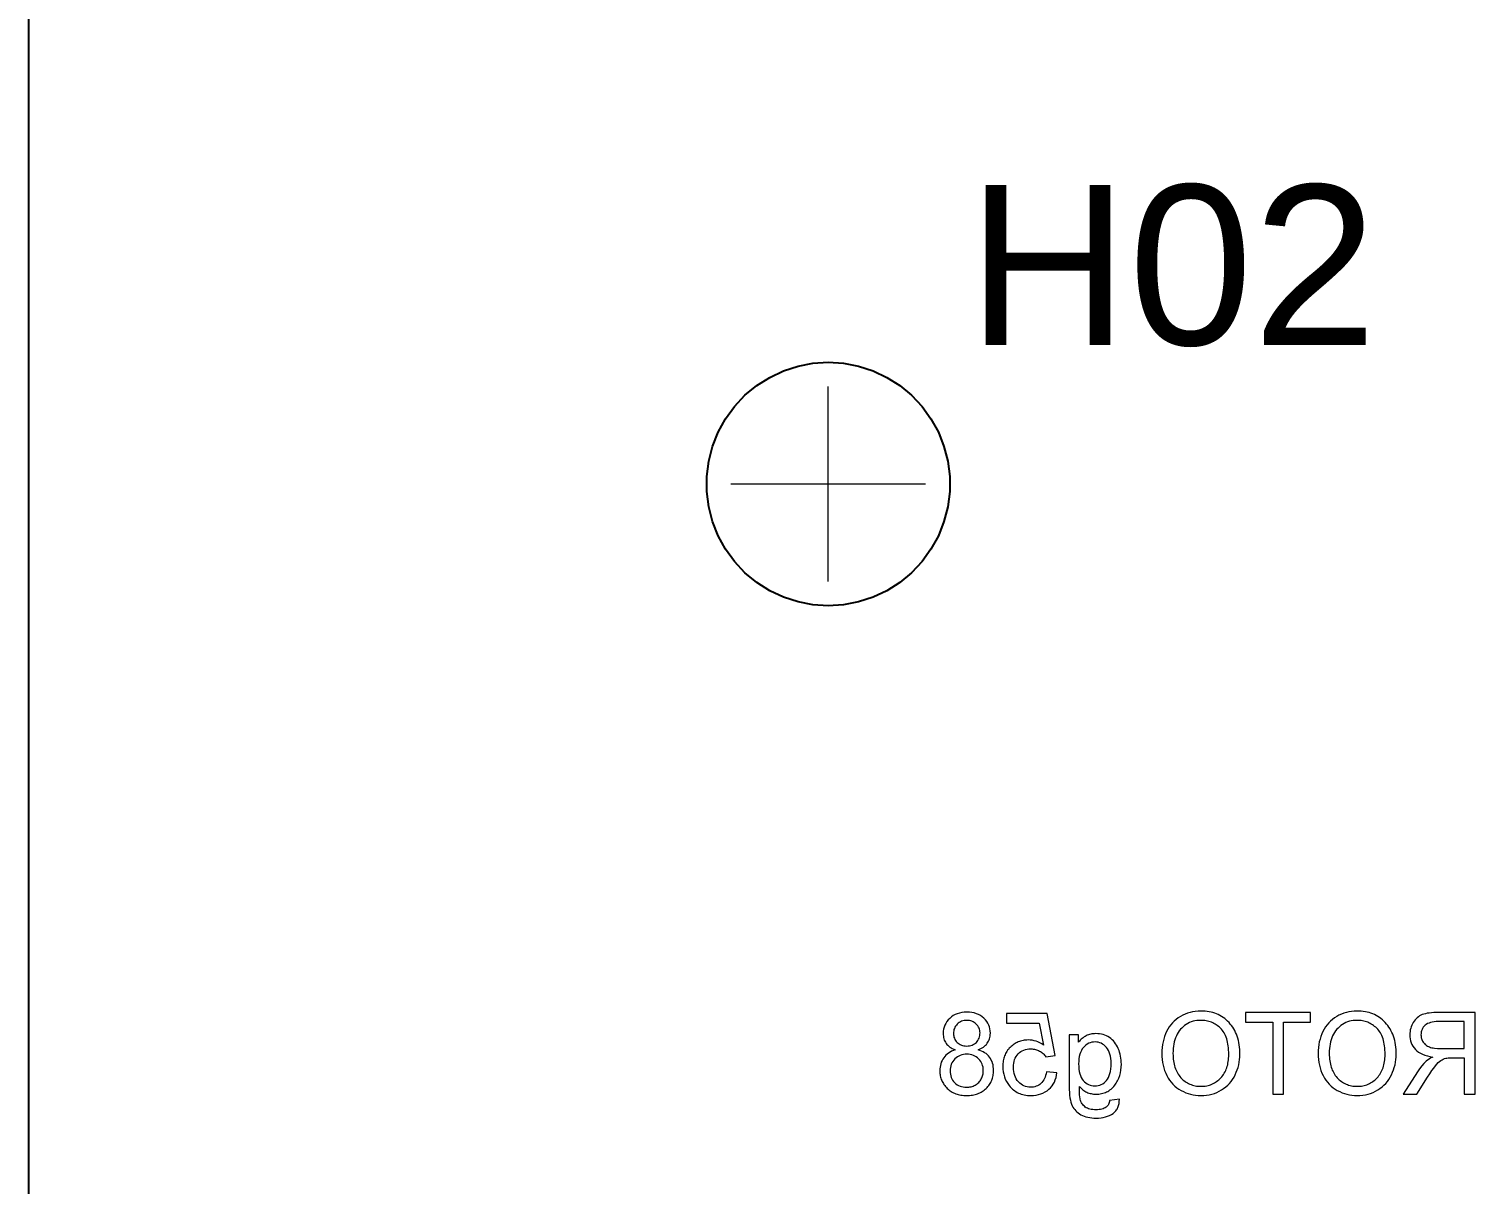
# Paper-space layout '01_三视图' of a CAD drawing. Header units: millimetres. Extents: x 8 to 451, y 8 to 289.
# Drawn here: x 30.5 to 51.3, y 207.53 to 224.14 of the extents above; entities that cross this region are included whole.
import ezdxf

# ---------------------------------------------------------------- set-up
doc = ezdxf.new("R2010")
doc.units = ezdxf.units.MM
doc.linetypes.add('WP_HIDDEN', pattern=[2.3, 1.5, -0.8])
for name, color, linetype, lineweight in [('ANNOTATIONS', 7, 'CONTINUOUS', 18), ('HIDDEN', 7, 'WP_HIDDEN', 13), ('VISIBLE', 7, 'CONTINUOUS', 25)]:
    doc.layers.add(name, color=color, linetype=linetype, lineweight=lineweight)
doc.styles.add('CJK', font='Arial Unicode.ttf')

psp = doc.layouts.new('01_三视图')

# ---------------------------------------------------------------- linework, layer by layer
at = {"layer": 'ANNOTATIONS'}
for p, q in [((41.998, 216.198), (41.998, 218.998)), ((40.598, 217.598), (43.398, 217.598))]:
    psp.add_line(p, q, dxfattribs=at)
at = {"layer": 'HIDDEN'}
for points in [[(43.722, 209.892), (43.703, 209.868)], [(43.744, 209.915), (43.722, 209.892)], [(43.768, 209.936), (43.744, 209.915)], [(43.795, 209.954), (43.768, 209.936)], [(43.823, 209.969), (43.795, 209.954)], [(43.853, 209.982), (43.823, 209.969)], [(43.885, 209.991), (43.853, 209.982)], [(43.918, 209.998), (43.885, 209.991)], [(43.954, 210.003), (43.918, 209.998)], [(43.991, 210.004), (43.954, 210.003)], [(44.029, 210.003), (43.991, 210.004)], [(44.064, 209.999), (44.029, 210.003)], [(44.098, 209.992), (44.064, 209.999)], [(44.129, 209.982), (44.098, 209.992)], [(44.159, 209.97), (44.129, 209.982)], [(44.187, 209.955), (44.159, 209.97)], [(44.213, 209.937), (44.187, 209.955)], [(44.236, 209.917), (44.213, 209.937)], [(44.258, 209.894), (44.236, 209.917)], [(44.277, 209.87), (44.258, 209.894)], [(44.563, 209.983), (44.563, 209.845)], [(45.147, 209.983), (44.563, 209.983)], [(45.261, 209.38), (45.147, 209.983)], [(47.002, 209.9), (46.974, 209.875)], [(47.032, 209.922), (47.002, 209.9)], [(47.063, 209.942), (47.032, 209.922)], [(47.097, 209.961), (47.063, 209.942)], [(47.131, 209.976), (47.097, 209.961)], [(47.166, 209.99), (47.131, 209.976)], [(47.202, 210.001), (47.166, 209.99)], [(47.239, 210.009), (47.202, 210.001)], [(47.277, 210.015), (47.239, 210.009)], [(47.316, 210.019), (47.277, 210.015)], [(47.357, 210.02), (47.316, 210.019)], [(47.387, 210.019), (47.357, 210.02)], [(47.417, 210.017), (47.387, 210.019)], [(47.446, 210.014), (47.417, 210.017)], [(47.475, 210.01), (47.446, 210.014)], [(47.503, 210.004), (47.475, 210.01)], [(47.53, 209.997), (47.503, 210.004)], [(47.556, 209.988), (47.53, 209.997)], [(47.582, 209.979), (47.556, 209.988)], [(47.607, 209.968), (47.582, 209.979)], [(47.631, 209.955), (47.607, 209.968)], [(47.655, 209.942), (47.631, 209.955)], [(47.678, 209.927), (47.655, 209.942)], [(47.7, 209.911), (47.678, 209.927)], [(47.721, 209.893), (47.7, 209.911)], [(47.742, 209.875), (47.721, 209.893)], [(48.001, 209.999), (48.001, 209.861)], [(48.932, 209.999), (48.001, 209.999)], [(48.932, 209.861), (48.932, 209.999)], [(49.25, 209.9), (49.222, 209.875)], [(49.28, 209.922), (49.25, 209.9)], [(49.311, 209.942), (49.28, 209.922)], [(49.344, 209.961), (49.311, 209.942)], [(49.379, 209.976), (49.344, 209.961)], [(49.414, 209.99), (49.379, 209.976)], [(49.45, 210.001), (49.414, 209.99)], [(49.487, 210.009), (49.45, 210.001)], [(49.525, 210.015), (49.487, 210.009)], [(49.564, 210.019), (49.525, 210.015)], [(49.604, 210.02), (49.564, 210.019)], [(49.635, 210.019), (49.604, 210.02)], [(49.665, 210.017), (49.635, 210.019)], [(49.694, 210.014), (49.665, 210.017)], [(49.723, 210.01), (49.694, 210.014)], [(49.751, 210.004), (49.723, 210.01)], [(49.778, 209.997), (49.751, 210.004)], [(49.804, 209.988), (49.778, 209.997)], [(49.83, 209.979), (49.804, 209.988)], [(49.855, 209.968), (49.83, 209.979)], [(49.879, 209.955), (49.855, 209.968)], [(49.903, 209.942), (49.879, 209.955)], [(49.926, 209.927), (49.903, 209.942)], [(49.948, 209.911), (49.926, 209.927)], [(49.969, 209.893), (49.948, 209.911)], [(49.99, 209.875), (49.969, 209.893)], [(50.438, 209.893), (50.424, 209.875)], [(50.453, 209.909), (50.438, 209.893)], [(50.469, 209.924), (50.453, 209.909)], [(50.486, 209.937), (50.469, 209.924)], [(50.503, 209.949), (50.486, 209.937)], [(50.522, 209.959), (50.503, 209.949)], [(50.542, 209.968), (50.522, 209.959)], [(50.564, 209.975), (50.542, 209.968)], [(50.588, 209.981), (50.564, 209.975)], [(50.614, 209.987), (50.588, 209.981)], [(50.643, 209.991), (50.614, 209.987)], [(50.674, 209.995), (50.643, 209.991)], [(50.707, 209.997), (50.674, 209.995)], [(50.743, 209.999), (50.707, 209.997)], [(50.781, 209.999), (50.743, 209.999)], [(51.301, 209.999), (50.781, 209.999)], [(51.301, 208.825), (51.301, 209.999)], [(43.652, 209.729), (43.65, 209.697)], [(43.65, 209.697), (43.651, 209.677)], [(43.656, 209.759), (43.652, 209.729)], [(43.663, 209.788), (43.656, 209.759)], [(43.674, 209.816), (43.663, 209.788)], [(43.687, 209.842), (43.674, 209.816)], [(43.703, 209.868), (43.687, 209.842)], [(43.799, 209.717), (43.798, 209.698)], [(43.798, 209.698), (43.799, 209.679)], [(43.802, 209.736), (43.799, 209.717)], [(43.799, 209.679), (43.802, 209.662)], [(43.806, 209.754), (43.802, 209.736)], [(43.812, 209.771), (43.806, 209.754)], [(43.82, 209.787), (43.812, 209.771)], [(43.829, 209.803), (43.82, 209.787)], [(43.84, 209.817), (43.829, 209.803)], [(43.853, 209.831), (43.84, 209.817)], [(43.867, 209.844), (43.853, 209.831)], [(43.882, 209.855), (43.867, 209.844)], [(43.898, 209.864), (43.882, 209.855)], [(43.915, 209.872), (43.898, 209.864)], [(43.932, 209.878), (43.915, 209.872)], [(43.951, 209.882), (43.932, 209.878)], [(43.97, 209.885), (43.951, 209.882)], [(43.99, 209.885), (43.97, 209.885)], [(44.01, 209.885), (43.99, 209.885)], [(44.029, 209.882), (44.01, 209.885)], [(44.048, 209.878), (44.029, 209.882)], [(44.065, 209.872), (44.048, 209.878)], [(44.082, 209.865), (44.065, 209.872)], [(44.098, 209.856), (44.082, 209.865)], [(44.113, 209.845), (44.098, 209.856)], [(44.127, 209.833), (44.113, 209.845)], [(44.14, 209.819), (44.127, 209.833)], [(44.151, 209.805), (44.14, 209.819)], [(44.16, 209.79), (44.151, 209.805)], [(44.168, 209.775), (44.16, 209.79)], [(44.174, 209.758), (44.168, 209.775)], [(44.178, 209.742), (44.174, 209.758)], [(44.18, 209.724), (44.178, 209.742)], [(44.178, 209.666), (44.18, 209.686)], [(44.181, 209.706), (44.18, 209.724)], [(44.18, 209.686), (44.181, 209.706)], [(44.293, 209.845), (44.277, 209.87)], [(44.306, 209.819), (44.293, 209.845)], [(44.316, 209.792), (44.306, 209.819)], [(44.323, 209.763), (44.316, 209.792)], [(44.327, 209.733), (44.323, 209.763)], [(44.326, 209.66), (44.328, 209.68)], [(44.329, 209.701), (44.327, 209.733)], [(44.328, 209.68), (44.329, 209.701)], [(44.563, 209.845), (45.032, 209.845)], [(45.032, 209.845), (45.095, 209.53)], [(45.756, 209.683), (45.74, 209.678)], [(45.773, 209.687), (45.756, 209.683)], [(45.791, 209.691), (45.773, 209.687)], [(45.809, 209.693), (45.791, 209.691)], [(45.827, 209.694), (45.809, 209.693)], [(45.845, 209.695), (45.827, 209.694)], [(45.873, 209.694), (45.845, 209.695)], [(45.9, 209.691), (45.873, 209.694)], [(45.926, 209.687), (45.9, 209.691)], [(45.951, 209.681), (45.926, 209.687)], [(45.975, 209.673), (45.951, 209.681)], [(46.848, 209.69), (46.834, 209.654)], [(46.864, 209.726), (46.848, 209.69)], [(46.883, 209.759), (46.864, 209.726)], [(46.903, 209.791), (46.883, 209.759)], [(46.925, 209.821), (46.903, 209.791)], [(46.948, 209.849), (46.925, 209.821)], [(46.974, 209.875), (46.948, 209.849)], [(47.017, 209.688), (47.005, 209.662)], [(47.032, 209.712), (47.017, 209.688)], [(47.047, 209.735), (47.032, 209.712)], [(47.064, 209.757), (47.047, 209.735)], [(47.083, 209.776), (47.064, 209.757)], [(47.102, 209.795), (47.083, 209.776)], [(47.124, 209.812), (47.102, 209.795)], [(47.146, 209.827), (47.124, 209.812)], [(47.17, 209.841), (47.146, 209.827)], [(47.194, 209.853), (47.17, 209.841)], [(47.219, 209.863), (47.194, 209.853)], [(47.245, 209.872), (47.219, 209.863)], [(47.272, 209.878), (47.245, 209.872)], [(47.299, 209.883), (47.272, 209.878)], [(47.327, 209.885), (47.299, 209.883)], [(47.356, 209.886), (47.327, 209.885)], [(47.376, 209.886), (47.356, 209.886)], [(47.396, 209.884), (47.376, 209.886)], [(47.416, 209.882), (47.396, 209.884)], [(47.435, 209.879), (47.416, 209.882)], [(47.454, 209.875), (47.435, 209.879)], [(47.473, 209.87), (47.454, 209.875)], [(47.491, 209.865), (47.473, 209.87)], [(47.509, 209.858), (47.491, 209.865)], [(47.527, 209.85), (47.509, 209.858)], [(47.544, 209.842), (47.527, 209.85)], [(47.561, 209.833), (47.544, 209.842)], [(47.577, 209.823), (47.561, 209.833)], [(47.593, 209.811), (47.577, 209.823)], [(47.609, 209.8), (47.593, 209.811)], [(47.625, 209.787), (47.609, 209.8)], [(47.64, 209.773), (47.625, 209.787)], [(47.654, 209.758), (47.64, 209.773)], [(47.667, 209.742), (47.654, 209.758)], [(47.68, 209.725), (47.667, 209.742)], [(47.692, 209.707), (47.68, 209.725)], [(47.702, 209.687), (47.692, 209.707)], [(47.712, 209.667), (47.702, 209.687)], [(47.762, 209.855), (47.742, 209.875)], [(47.781, 209.833), (47.762, 209.855)], [(47.799, 209.811), (47.781, 209.833)], [(47.815, 209.788), (47.799, 209.811)], [(47.83, 209.764), (47.815, 209.788)], [(47.845, 209.739), (47.83, 209.764)], [(47.857, 209.713), (47.845, 209.739)], [(47.869, 209.686), (47.857, 209.713)], [(47.879, 209.658), (47.869, 209.686)], [(48.001, 209.861), (48.39, 209.861)], [(48.39, 209.861), (48.39, 208.825)], [(48.545, 209.861), (48.932, 209.861)], [(48.545, 208.825), (48.545, 209.861)], [(49.096, 209.69), (49.082, 209.654)], [(49.112, 209.726), (49.096, 209.69)], [(49.13, 209.759), (49.112, 209.726)], [(49.15, 209.791), (49.13, 209.759)], [(49.172, 209.821), (49.15, 209.791)], [(49.196, 209.849), (49.172, 209.821)], [(49.222, 209.875), (49.196, 209.849)], [(49.265, 209.688), (49.253, 209.662)], [(49.28, 209.712), (49.265, 209.688)], [(49.295, 209.735), (49.28, 209.712)], [(49.312, 209.757), (49.295, 209.735)], [(49.331, 209.776), (49.312, 209.757)], [(49.35, 209.795), (49.331, 209.776)], [(49.372, 209.812), (49.35, 209.795)], [(49.394, 209.827), (49.372, 209.812)], [(49.418, 209.841), (49.394, 209.827)], [(49.442, 209.853), (49.418, 209.841)], [(49.467, 209.863), (49.442, 209.853)], [(49.493, 209.872), (49.467, 209.863)], [(49.52, 209.878), (49.493, 209.872)], [(49.547, 209.883), (49.52, 209.878)], [(49.575, 209.885), (49.547, 209.883)], [(49.604, 209.886), (49.575, 209.885)], [(49.624, 209.886), (49.604, 209.886)], [(49.644, 209.884), (49.624, 209.886)], [(49.664, 209.882), (49.644, 209.884)], [(49.683, 209.879), (49.664, 209.882)], [(49.702, 209.875), (49.683, 209.879)], [(49.721, 209.87), (49.702, 209.875)], [(49.739, 209.865), (49.721, 209.87)], [(49.757, 209.858), (49.739, 209.865)], [(49.775, 209.85), (49.757, 209.858)], [(49.792, 209.842), (49.775, 209.85)], [(49.809, 209.833), (49.792, 209.842)], [(49.825, 209.823), (49.809, 209.833)], [(49.841, 209.811), (49.825, 209.823)], [(49.857, 209.8), (49.841, 209.811)], [(49.873, 209.787), (49.857, 209.8)], [(49.888, 209.773), (49.873, 209.787)], [(49.902, 209.758), (49.888, 209.773)], [(49.915, 209.742), (49.902, 209.758)], [(49.928, 209.725), (49.915, 209.742)], [(49.94, 209.707), (49.928, 209.725)], [(49.95, 209.687), (49.94, 209.707)], [(49.96, 209.667), (49.95, 209.687)], [(50.01, 209.855), (49.99, 209.875)], [(50.029, 209.833), (50.01, 209.855)], [(50.046, 209.811), (50.029, 209.833)], [(50.063, 209.788), (50.046, 209.811)], [(50.078, 209.764), (50.063, 209.788)], [(50.092, 209.739), (50.078, 209.764)], [(50.105, 209.713), (50.092, 209.739)], [(50.117, 209.686), (50.105, 209.713)], [(50.127, 209.658), (50.117, 209.686)], [(50.364, 209.703), (50.363, 209.679)], [(50.363, 209.679), (50.364, 209.648)], [(50.366, 209.726), (50.364, 209.703)], [(50.37, 209.749), (50.366, 209.726)], [(50.375, 209.772), (50.37, 209.749)], [(50.382, 209.793), (50.375, 209.772)], [(50.39, 209.815), (50.382, 209.793)], [(50.4, 209.836), (50.39, 209.815)], [(50.412, 209.856), (50.4, 209.836)], [(50.424, 209.875), (50.412, 209.856)], [(50.524, 209.699), (50.523, 209.679)], [(50.523, 209.679), (50.524, 209.665)], [(50.527, 209.719), (50.524, 209.699)], [(50.532, 209.737), (50.527, 209.719)], [(50.538, 209.755), (50.532, 209.737)], [(50.547, 209.771), (50.538, 209.755)], [(50.557, 209.787), (50.547, 209.771)], [(50.569, 209.802), (50.557, 209.787)], [(50.583, 209.816), (50.569, 209.802)], [(50.6, 209.828), (50.583, 209.816)], [(50.618, 209.839), (50.6, 209.828)], [(50.639, 209.848), (50.618, 209.839)], [(50.661, 209.856), (50.639, 209.848)], [(50.686, 209.862), (50.661, 209.856)], [(50.714, 209.866), (50.686, 209.862)], [(50.743, 209.869), (50.714, 209.866)], [(50.774, 209.869), (50.743, 209.869)], [(51.146, 209.869), (50.774, 209.869)], [(51.146, 209.481), (51.146, 209.869)], [(43.651, 209.677), (43.653, 209.658)], [(43.653, 209.658), (43.656, 209.639)], [(43.656, 209.639), (43.661, 209.621)], [(43.661, 209.621), (43.667, 209.603)], [(43.667, 209.603), (43.674, 209.587)], [(43.674, 209.587), (43.683, 209.571)], [(43.683, 209.571), (43.693, 209.555)], [(43.693, 209.555), (43.705, 209.54)], [(43.705, 209.54), (43.717, 209.527)], [(43.717, 209.527), (43.732, 209.514)], [(43.732, 209.514), (43.747, 209.502)], [(43.747, 209.502), (43.764, 209.49)], [(43.764, 209.49), (43.782, 209.48)], [(43.782, 209.48), (43.802, 209.47)], [(43.802, 209.662), (43.806, 209.644)], [(43.802, 209.47), (43.823, 209.462)], [(43.806, 209.644), (43.812, 209.628)], [(43.812, 209.628), (43.819, 209.612)], [(43.819, 209.612), (43.828, 209.597)], [(43.828, 209.597), (43.839, 209.583)], [(43.839, 209.583), (43.852, 209.57)], [(43.852, 209.57), (43.865, 209.557)], [(43.865, 209.557), (43.88, 209.547)], [(43.88, 209.547), (43.896, 209.538)], [(43.896, 209.538), (43.912, 209.53)], [(43.912, 209.53), (43.93, 209.524)], [(43.93, 209.524), (43.948, 209.52)], [(43.948, 209.52), (43.968, 209.518)], [(43.968, 209.518), (43.988, 209.517)], [(43.988, 209.517), (44.009, 209.518)], [(44.009, 209.518), (44.029, 209.52)], [(44.029, 209.52), (44.048, 209.525)], [(44.048, 209.525), (44.066, 209.53)], [(44.066, 209.53), (44.083, 209.538)], [(44.083, 209.538), (44.099, 209.547)], [(44.099, 209.547), (44.114, 209.558)], [(44.114, 209.558), (44.128, 209.57)], [(44.128, 209.57), (44.14, 209.584)], [(44.14, 209.584), (44.151, 209.598)], [(44.151, 209.598), (44.16, 209.614)], [(44.152, 209.462), (44.174, 209.47)], [(44.16, 209.614), (44.168, 209.63)], [(44.168, 209.63), (44.174, 209.648)], [(44.174, 209.648), (44.178, 209.666)], [(44.174, 209.47), (44.194, 209.48)], [(44.194, 209.48), (44.213, 209.49)], [(44.213, 209.49), (44.23, 209.502)], [(44.23, 209.502), (44.246, 209.514)], [(44.246, 209.514), (44.261, 209.527)], [(44.261, 209.527), (44.274, 209.541)], [(44.274, 209.541), (44.285, 209.556)], [(44.285, 209.556), (44.295, 209.571)], [(44.295, 209.571), (44.304, 209.587)], [(44.304, 209.587), (44.312, 209.605)], [(44.312, 209.605), (44.318, 209.622)], [(44.318, 209.622), (44.323, 209.641)], [(44.323, 209.641), (44.326, 209.66)], [(44.601, 209.484), (44.589, 209.469)], [(44.614, 209.497), (44.601, 209.484)], [(44.627, 209.51), (44.614, 209.497)], [(44.641, 209.522), (44.627, 209.51)], [(44.655, 209.533), (44.641, 209.522)], [(44.67, 209.544), (44.655, 209.533)], [(44.684, 209.553), (44.67, 209.544)], [(44.7, 209.562), (44.684, 209.553)], [(44.715, 209.57), (44.7, 209.562)], [(44.731, 209.577), (44.715, 209.57)], [(44.748, 209.583), (44.731, 209.577)], [(44.765, 209.589), (44.748, 209.583)], [(44.782, 209.593), (44.765, 209.589)], [(44.799, 209.597), (44.782, 209.593)], [(44.817, 209.6), (44.799, 209.597)], [(44.835, 209.602), (44.817, 209.6)], [(44.834, 209.466), (44.858, 209.472)], [(44.854, 209.603), (44.835, 209.602)], [(44.873, 209.604), (44.854, 209.603)], [(44.858, 209.472), (44.884, 209.475)], [(44.902, 209.602), (44.873, 209.604)], [(44.884, 209.475), (44.912, 209.476)], [(44.931, 209.599), (44.902, 209.602)], [(44.912, 209.476), (44.929, 209.476)], [(44.929, 209.476), (44.946, 209.474)], [(44.959, 209.593), (44.931, 209.599)], [(44.946, 209.474), (44.962, 209.472)], [(44.987, 209.585), (44.959, 209.593)], [(44.962, 209.472), (44.978, 209.468)], [(45.014, 209.575), (44.987, 209.585)], [(45.041, 209.562), (45.014, 209.575)], [(45.068, 209.547), (45.041, 209.562)], [(45.095, 209.53), (45.068, 209.547)], [(45.464, 209.676), (45.464, 208.94)], [(45.597, 209.676), (45.464, 209.676)], [(45.597, 209.573), (45.597, 209.676)], [(45.61, 209.588), (45.597, 209.573)], [(45.622, 209.602), (45.61, 209.588)], [(45.636, 209.615), (45.622, 209.602)], [(45.649, 209.626), (45.636, 209.615)], [(45.652, 209.475), (45.638, 209.452)], [(45.663, 209.637), (45.649, 209.626)], [(45.668, 209.496), (45.652, 209.475)], [(45.678, 209.647), (45.663, 209.637)], [(45.686, 209.515), (45.668, 209.496)], [(45.693, 209.656), (45.678, 209.647)], [(45.704, 209.531), (45.686, 209.515)], [(45.708, 209.664), (45.693, 209.656)], [(45.724, 209.545), (45.704, 209.531)], [(45.724, 209.672), (45.708, 209.664)], [(45.74, 209.678), (45.724, 209.672)], [(45.744, 209.556), (45.724, 209.545)], [(45.766, 209.564), (45.744, 209.556)], [(45.788, 209.571), (45.766, 209.564)], [(45.811, 209.574), (45.788, 209.571)], [(45.835, 209.576), (45.811, 209.574)], [(45.859, 209.574), (45.835, 209.576)], [(45.881, 209.571), (45.859, 209.574)], [(45.903, 209.565), (45.881, 209.571)], [(45.924, 209.556), (45.903, 209.565)], [(45.944, 209.545), (45.924, 209.556)], [(45.963, 209.532), (45.944, 209.545)], [(45.981, 209.516), (45.963, 209.532)], [(45.998, 209.663), (45.975, 209.673)], [(45.998, 209.497), (45.981, 209.516)], [(46.021, 209.652), (45.998, 209.663)], [(46.014, 209.477), (45.998, 209.497)], [(46.028, 209.454), (46.014, 209.477)], [(46.042, 209.639), (46.021, 209.652)], [(46.062, 209.624), (46.042, 209.639)], [(46.081, 209.608), (46.062, 209.624)], [(46.099, 209.59), (46.081, 209.608)], [(46.116, 209.571), (46.099, 209.59)], [(46.131, 209.55), (46.116, 209.571)], [(46.145, 209.528), (46.131, 209.55)], [(46.158, 209.505), (46.145, 209.528)], [(46.17, 209.48), (46.158, 209.505)], [(46.18, 209.454), (46.17, 209.48)], [(46.8, 209.496), (46.797, 209.454)], [(46.806, 209.537), (46.8, 209.496)], [(46.813, 209.577), (46.806, 209.537)], [(46.823, 209.616), (46.813, 209.577)], [(46.834, 209.654), (46.823, 209.616)], [(46.959, 209.481), (46.957, 209.447)], [(46.963, 209.514), (46.959, 209.481)], [(46.968, 209.546), (46.963, 209.514)], [(46.975, 209.576), (46.968, 209.546)], [(46.983, 209.606), (46.975, 209.576)], [(46.993, 209.634), (46.983, 209.606)], [(47.005, 209.662), (46.993, 209.634)], [(47.721, 209.645), (47.712, 209.667)], [(47.729, 209.622), (47.721, 209.645)], [(47.736, 209.597), (47.729, 209.622)], [(47.742, 209.572), (47.736, 209.597)], [(47.747, 209.545), (47.742, 209.572)], [(47.751, 209.518), (47.747, 209.545)], [(47.754, 209.489), (47.751, 209.518)], [(47.757, 209.458), (47.754, 209.489)], [(47.889, 209.628), (47.879, 209.658)], [(47.897, 209.598), (47.889, 209.628)], [(47.903, 209.567), (47.897, 209.598)], [(47.909, 209.535), (47.903, 209.567)], [(47.913, 209.502), (47.909, 209.535)], [(47.916, 209.468), (47.913, 209.502)], [(49.048, 209.496), (49.045, 209.454)], [(49.054, 209.537), (49.048, 209.496)], [(49.061, 209.577), (49.054, 209.537)], [(49.071, 209.616), (49.061, 209.577)], [(49.082, 209.654), (49.071, 209.616)], [(49.207, 209.481), (49.205, 209.447)], [(49.211, 209.514), (49.207, 209.481)], [(49.216, 209.546), (49.211, 209.514)], [(49.223, 209.576), (49.216, 209.546)], [(49.231, 209.606), (49.223, 209.576)], [(49.241, 209.634), (49.231, 209.606)], [(49.253, 209.662), (49.241, 209.634)], [(49.969, 209.645), (49.96, 209.667)], [(49.977, 209.622), (49.969, 209.645)], [(49.984, 209.597), (49.977, 209.622)], [(49.99, 209.572), (49.984, 209.597)], [(49.995, 209.545), (49.99, 209.572)], [(49.999, 209.518), (49.995, 209.545)], [(50.002, 209.489), (49.999, 209.518)], [(50.005, 209.458), (50.002, 209.489)], [(50.137, 209.628), (50.127, 209.658)], [(50.145, 209.598), (50.137, 209.628)], [(50.151, 209.567), (50.145, 209.598)], [(50.157, 209.535), (50.151, 209.567)], [(50.161, 209.502), (50.157, 209.535)], [(50.164, 209.468), (50.161, 209.502)], [(50.364, 209.648), (50.368, 209.619)], [(50.368, 209.619), (50.374, 209.591)], [(50.374, 209.591), (50.383, 209.564)], [(50.383, 209.564), (50.394, 209.538)], [(50.394, 209.538), (50.408, 209.514)], [(50.408, 209.514), (50.425, 209.49)], [(50.425, 209.49), (50.444, 209.468)], [(50.524, 209.665), (50.525, 209.651)], [(50.525, 209.651), (50.527, 209.637)], [(50.527, 209.637), (50.531, 209.624)], [(50.531, 209.624), (50.535, 209.611)], [(50.535, 209.611), (50.541, 209.598)], [(50.541, 209.598), (50.547, 209.586)], [(50.547, 209.586), (50.554, 209.574)], [(50.554, 209.574), (50.563, 209.562)], [(50.563, 209.562), (50.572, 209.551)], [(50.572, 209.551), (50.582, 209.541)], [(50.582, 209.541), (50.593, 209.532)], [(50.593, 209.532), (50.605, 209.523)], [(50.605, 209.523), (50.617, 209.516)], [(50.617, 209.516), (50.631, 209.509)], [(50.631, 209.509), (50.646, 209.503)], [(50.646, 209.503), (50.661, 209.498)], [(50.661, 209.498), (50.678, 209.493)], [(50.678, 209.493), (50.697, 209.49)], [(50.697, 209.49), (50.717, 209.487)], [(50.717, 209.487), (50.762, 209.482)], [(50.762, 209.482), (50.812, 209.481)], [(50.812, 209.481), (51.146, 209.481)], [(43.624, 209.285), (43.616, 209.262)], [(43.634, 209.307), (43.624, 209.285)], [(43.645, 209.328), (43.634, 209.307)], [(43.659, 209.348), (43.645, 209.328)], [(43.674, 209.367), (43.659, 209.348)], [(43.69, 209.385), (43.674, 209.367)], [(43.708, 209.401), (43.69, 209.385)], [(43.728, 209.416), (43.708, 209.401)], [(43.749, 209.429), (43.728, 209.416)], [(43.772, 209.441), (43.749, 209.429)], [(43.777, 209.275), (43.767, 209.254)], [(43.797, 209.452), (43.772, 209.441)], [(43.789, 209.295), (43.777, 209.275)], [(43.803, 209.314), (43.789, 209.295)], [(43.823, 209.462), (43.797, 209.452)], [(43.819, 209.331), (43.803, 209.314)], [(43.837, 209.347), (43.819, 209.331)], [(43.856, 209.361), (43.837, 209.347)], [(43.876, 209.373), (43.856, 209.361)], [(43.897, 209.382), (43.876, 209.373)], [(43.919, 209.39), (43.897, 209.382)], [(43.942, 209.395), (43.919, 209.39)], [(43.967, 209.398), (43.942, 209.395)], [(43.992, 209.399), (43.967, 209.398)], [(44.017, 209.398), (43.992, 209.399)], [(44.041, 209.395), (44.017, 209.398)], [(44.064, 209.39), (44.041, 209.395)], [(44.085, 209.383), (44.064, 209.39)], [(44.106, 209.373), (44.085, 209.383)], [(44.125, 209.362), (44.106, 209.373)], [(44.144, 209.348), (44.125, 209.362)], [(44.161, 209.332), (44.144, 209.348)], [(44.178, 209.454), (44.152, 209.462)], [(44.176, 209.315), (44.161, 209.332)], [(44.19, 209.296), (44.176, 209.315)], [(44.203, 209.445), (44.178, 209.454)], [(44.202, 209.277), (44.19, 209.296)], [(44.211, 209.256), (44.202, 209.277)], [(44.226, 209.434), (44.203, 209.445)], [(44.247, 209.421), (44.226, 209.434)], [(44.267, 209.408), (44.247, 209.421)], [(44.286, 209.392), (44.267, 209.408)], [(44.302, 209.375), (44.286, 209.392)], [(44.318, 209.357), (44.302, 209.375)], [(44.331, 209.337), (44.318, 209.357)], [(44.343, 209.316), (44.331, 209.337)], [(44.353, 209.293), (44.343, 209.316)], [(44.361, 209.27), (44.353, 209.293)], [(44.368, 209.245), (44.361, 209.27)], [(44.51, 209.264), (44.508, 209.244)], [(44.512, 209.284), (44.51, 209.264)], [(44.515, 209.303), (44.512, 209.284)], [(44.518, 209.322), (44.515, 209.303)], [(44.523, 209.34), (44.518, 209.322)], [(44.528, 209.358), (44.523, 209.34)], [(44.534, 209.375), (44.528, 209.358)], [(44.541, 209.392), (44.534, 209.375)], [(44.549, 209.409), (44.541, 209.392)], [(44.558, 209.425), (44.549, 209.409)], [(44.567, 209.44), (44.558, 209.425)], [(44.578, 209.455), (44.567, 209.44)], [(44.589, 209.469), (44.578, 209.455)], [(44.662, 209.24), (44.665, 209.269)], [(44.665, 209.269), (44.671, 209.296)], [(44.671, 209.296), (44.678, 209.321)], [(44.678, 209.321), (44.688, 209.344)], [(44.688, 209.344), (44.7, 209.366)], [(44.7, 209.366), (44.714, 209.386)], [(44.714, 209.386), (44.73, 209.405)], [(44.73, 209.405), (44.748, 209.422)], [(44.748, 209.422), (44.768, 209.436)], [(44.768, 209.436), (44.788, 209.448)], [(44.788, 209.448), (44.81, 209.458)], [(44.81, 209.458), (44.834, 209.466)], [(44.978, 209.468), (44.993, 209.464)], [(44.993, 209.464), (45.008, 209.458)], [(45.008, 209.458), (45.023, 209.452)], [(45.023, 209.452), (45.037, 209.445)], [(45.037, 209.445), (45.051, 209.436)], [(45.051, 209.436), (45.064, 209.428)], [(45.064, 209.428), (45.076, 209.418)], [(45.076, 209.418), (45.087, 209.408)], [(45.087, 209.408), (45.098, 209.398)], [(45.098, 209.398), (45.108, 209.387)], [(45.108, 209.387), (45.117, 209.375)], [(45.117, 209.375), (45.125, 209.363)], [(45.125, 209.363), (45.261, 209.38)], [(45.6, 209.299), (45.599, 209.261)], [(45.603, 209.334), (45.6, 209.299)], [(45.608, 209.367), (45.603, 209.334)], [(45.616, 209.398), (45.608, 209.367)], [(45.626, 209.426), (45.616, 209.398)], [(45.638, 209.452), (45.626, 209.426)], [(46.039, 209.428), (46.028, 209.454)], [(46.049, 209.4), (46.039, 209.428)], [(46.056, 209.37), (46.049, 209.4)], [(46.061, 209.338), (46.056, 209.37)], [(46.065, 209.303), (46.061, 209.338)], [(46.066, 209.266), (46.065, 209.303)], [(46.065, 209.225), (46.066, 209.266)], [(46.189, 209.427), (46.18, 209.454)], [(46.197, 209.4), (46.189, 209.427)], [(46.203, 209.372), (46.197, 209.4)], [(46.208, 209.344), (46.203, 209.372)], [(46.211, 209.315), (46.208, 209.344)], [(46.213, 209.285), (46.211, 209.315)], [(46.214, 209.255), (46.213, 209.285)], [(46.797, 209.454), (46.796, 209.411)], [(46.796, 209.411), (46.797, 209.367)], [(46.797, 209.367), (46.8, 209.324)], [(46.8, 209.324), (46.806, 209.282)], [(46.806, 209.282), (46.814, 209.241)], [(46.957, 209.447), (46.956, 209.411)], [(46.956, 209.411), (46.957, 209.383)], [(46.957, 209.383), (46.958, 209.356)], [(46.958, 209.356), (46.96, 209.33)], [(46.96, 209.33), (46.963, 209.305)], [(46.963, 209.305), (46.967, 209.28)], [(46.967, 209.28), (46.972, 209.256)], [(47.743, 209.248), (47.747, 209.271)], [(47.747, 209.271), (47.751, 209.294)], [(47.751, 209.294), (47.755, 209.318)], [(47.755, 209.318), (47.757, 209.343)], [(47.758, 209.427), (47.757, 209.458)], [(47.757, 209.343), (47.758, 209.368)], [(47.759, 209.395), (47.758, 209.427)], [(47.758, 209.368), (47.759, 209.395)], [(47.902, 209.246), (47.909, 209.283)], [(47.909, 209.283), (47.915, 209.321)], [(47.915, 209.321), (47.918, 209.359)], [(47.918, 209.433), (47.916, 209.468)], [(47.919, 209.397), (47.918, 209.433)], [(47.918, 209.359), (47.919, 209.397)], [(49.045, 209.454), (49.044, 209.411)], [(49.044, 209.411), (49.045, 209.367)], [(49.045, 209.367), (49.048, 209.324)], [(49.048, 209.324), (49.054, 209.282)], [(49.054, 209.282), (49.062, 209.241)], [(49.205, 209.447), (49.204, 209.411)], [(49.204, 209.411), (49.204, 209.383)], [(49.204, 209.383), (49.206, 209.356)], [(49.206, 209.356), (49.208, 209.33)], [(49.208, 209.33), (49.211, 209.305)], [(49.211, 209.305), (49.215, 209.28)], [(49.215, 209.28), (49.22, 209.256)], [(49.99, 209.248), (49.995, 209.271)], [(49.995, 209.271), (49.999, 209.294)], [(49.999, 209.294), (50.002, 209.318)], [(50.002, 209.318), (50.005, 209.343)], [(50.006, 209.427), (50.005, 209.458)], [(50.005, 209.343), (50.006, 209.368)], [(50.006, 209.395), (50.006, 209.427)], [(50.006, 209.368), (50.006, 209.395)], [(50.15, 209.246), (50.157, 209.283)], [(50.157, 209.283), (50.162, 209.321)], [(50.162, 209.321), (50.166, 209.359)], [(50.166, 209.433), (50.164, 209.468)], [(50.167, 209.397), (50.166, 209.433)], [(50.166, 209.359), (50.167, 209.397)], [(50.444, 209.468), (50.465, 209.448)], [(50.465, 209.448), (50.49, 209.429)], [(50.49, 209.429), (50.517, 209.413)], [(50.517, 209.413), (50.547, 209.398)], [(50.566, 209.268), (50.534, 209.231)], [(50.547, 209.398), (50.579, 209.386)], [(50.583, 209.285), (50.566, 209.268)], [(50.579, 209.386), (50.615, 209.375)], [(50.6, 209.301), (50.583, 209.285)], [(50.618, 209.315), (50.6, 209.301)], [(50.615, 209.375), (50.653, 209.366)], [(50.639, 209.33), (50.618, 209.315)], [(50.665, 209.345), (50.639, 209.33)], [(50.653, 209.366), (50.694, 209.359)], [(50.694, 209.359), (50.665, 209.345)], [(50.751, 209.257), (50.771, 209.279)], [(50.771, 209.279), (50.791, 209.296)], [(50.791, 209.296), (50.809, 209.31)], [(50.809, 209.31), (50.826, 209.32)], [(50.826, 209.32), (50.844, 209.329)], [(50.844, 209.329), (50.861, 209.336)], [(50.861, 209.336), (50.879, 209.341)], [(50.879, 209.341), (50.895, 209.343)], [(50.895, 209.343), (50.914, 209.345)], [(50.914, 209.345), (50.966, 209.347)], [(50.966, 209.347), (51.146, 209.347)], [(51.146, 209.347), (51.146, 208.825)], [(43.603, 209.187), (43.602, 209.161)], [(43.602, 209.161), (43.603, 209.142)], [(43.606, 209.213), (43.603, 209.187)], [(43.603, 209.142), (43.604, 209.124)], [(43.604, 209.124), (43.606, 209.106)], [(43.61, 209.238), (43.606, 209.213)], [(43.606, 209.106), (43.609, 209.088)], [(43.609, 209.088), (43.613, 209.071)], [(43.616, 209.262), (43.61, 209.238)], [(43.613, 209.071), (43.617, 209.055)], [(43.617, 209.055), (43.623, 209.038)], [(43.751, 209.185), (43.75, 209.159)], [(43.75, 209.159), (43.751, 209.134)], [(43.754, 209.209), (43.751, 209.185)], [(43.751, 209.134), (43.754, 209.11)], [(43.759, 209.232), (43.754, 209.209)], [(43.754, 209.11), (43.759, 209.087)], [(43.767, 209.254), (43.759, 209.232)], [(43.759, 209.087), (43.766, 209.066)], [(43.766, 209.066), (43.776, 209.045)], [(44.198, 209.045), (44.205, 209.059)], [(44.205, 209.059), (44.211, 209.074)], [(44.218, 209.235), (44.211, 209.256)], [(44.211, 209.074), (44.216, 209.088)], [(44.216, 209.088), (44.22, 209.103)], [(44.224, 209.212), (44.218, 209.235)], [(44.22, 209.103), (44.224, 209.118)], [(44.227, 209.189), (44.224, 209.212)], [(44.224, 209.118), (44.226, 209.133)], [(44.226, 209.133), (44.227, 209.149)], [(44.228, 209.164), (44.227, 209.189)], [(44.227, 209.149), (44.228, 209.164)], [(44.355, 209.04), (44.361, 209.057)], [(44.361, 209.057), (44.365, 209.074)], [(44.365, 209.074), (44.369, 209.091)], [(44.372, 209.22), (44.368, 209.245)], [(44.369, 209.091), (44.372, 209.109)], [(44.375, 209.193), (44.372, 209.22)], [(44.372, 209.109), (44.374, 209.127)], [(44.374, 209.127), (44.375, 209.146)], [(44.376, 209.165), (44.375, 209.193)], [(44.375, 209.146), (44.376, 209.165)], [(44.508, 209.244), (44.508, 209.223)], [(44.508, 209.223), (44.509, 209.184)], [(44.509, 209.184), (44.514, 209.146)], [(44.514, 209.146), (44.521, 209.11)], [(44.521, 209.11), (44.531, 209.075)], [(44.531, 209.075), (44.544, 209.041)], [(44.661, 209.21), (44.662, 209.24)], [(44.662, 209.179), (44.661, 209.21)], [(44.665, 209.149), (44.662, 209.179)], [(44.671, 209.12), (44.665, 209.149)], [(44.679, 209.093), (44.671, 209.12)], [(44.689, 209.068), (44.679, 209.093)], [(44.701, 209.045), (44.689, 209.068)], [(45.116, 209.07), (45.107, 209.049)], [(45.124, 209.094), (45.116, 209.07)], [(45.13, 209.119), (45.124, 209.094)], [(45.135, 209.145), (45.13, 209.119)], [(45.286, 209.133), (45.135, 209.145)], [(45.263, 209.03), (45.274, 209.062)], [(45.274, 209.062), (45.281, 209.097)], [(45.281, 209.097), (45.286, 209.133)], [(45.599, 209.261), (45.6, 209.221)], [(45.6, 209.221), (45.603, 209.185)], [(45.603, 209.185), (45.608, 209.151)], [(45.608, 209.151), (45.616, 209.119)], [(45.616, 209.119), (45.625, 209.091)], [(45.625, 209.091), (45.637, 209.065)], [(45.637, 209.065), (45.65, 209.041)], [(46.015, 209.042), (46.028, 209.065)], [(46.028, 209.065), (46.04, 209.092)], [(46.04, 209.092), (46.049, 209.121)], [(46.049, 209.121), (46.056, 209.153)], [(46.056, 209.153), (46.061, 209.188)], [(46.061, 209.188), (46.065, 209.225)], [(46.176, 209.054), (46.19, 209.091)], [(46.19, 209.091), (46.2, 209.13)], [(46.2, 209.13), (46.208, 209.17)], [(46.208, 209.17), (46.212, 209.212)], [(46.212, 209.212), (46.214, 209.255)], [(46.814, 209.241), (46.824, 209.202)], [(46.824, 209.202), (46.836, 209.164)], [(46.836, 209.164), (46.851, 209.127)], [(46.851, 209.127), (46.868, 209.091)], [(46.868, 209.091), (46.887, 209.057)], [(46.887, 209.057), (46.908, 209.025)], [(46.972, 209.256), (46.978, 209.233)], [(46.978, 209.233), (46.984, 209.211)], [(46.984, 209.211), (46.992, 209.189)], [(46.992, 209.189), (47, 209.168)], [(47, 209.168), (47.01, 209.149)], [(47.01, 209.149), (47.02, 209.13)], [(47.02, 209.13), (47.031, 209.111)], [(47.031, 209.111), (47.043, 209.094)], [(47.043, 209.094), (47.056, 209.077)], [(47.056, 209.077), (47.069, 209.061)], [(47.069, 209.061), (47.084, 209.046)], [(47.63, 209.045), (47.644, 209.06)], [(47.644, 209.06), (47.658, 209.076)], [(47.658, 209.076), (47.671, 209.092)], [(47.671, 209.092), (47.683, 209.109)], [(47.683, 209.109), (47.694, 209.127)], [(47.694, 209.127), (47.705, 209.145)], [(47.705, 209.145), (47.714, 209.164)], [(47.714, 209.164), (47.722, 209.184)], [(47.722, 209.184), (47.73, 209.205)], [(47.73, 209.205), (47.737, 209.226)], [(47.737, 209.226), (47.743, 209.248)], [(47.814, 209.038), (47.834, 209.07)], [(47.834, 209.07), (47.851, 209.104)], [(47.851, 209.104), (47.867, 209.139)], [(47.867, 209.139), (47.881, 209.174)], [(47.881, 209.174), (47.892, 209.21)], [(47.892, 209.21), (47.902, 209.246)], [(49.062, 209.241), (49.072, 209.202)], [(49.072, 209.202), (49.084, 209.164)], [(49.084, 209.164), (49.099, 209.127)], [(49.099, 209.127), (49.116, 209.091)], [(49.116, 209.091), (49.135, 209.057)], [(49.135, 209.057), (49.156, 209.025)], [(49.22, 209.256), (49.226, 209.233)], [(49.226, 209.233), (49.232, 209.211)], [(49.232, 209.211), (49.24, 209.189)], [(49.24, 209.189), (49.248, 209.168)], [(49.248, 209.168), (49.258, 209.149)], [(49.258, 209.149), (49.268, 209.13)], [(49.268, 209.13), (49.279, 209.111)], [(49.279, 209.111), (49.291, 209.094)], [(49.291, 209.094), (49.304, 209.077)], [(49.304, 209.077), (49.317, 209.061)], [(49.317, 209.061), (49.332, 209.046)], [(49.878, 209.045), (49.892, 209.06)], [(49.892, 209.06), (49.906, 209.076)], [(49.906, 209.076), (49.919, 209.092)], [(49.919, 209.092), (49.931, 209.109)], [(49.931, 209.109), (49.942, 209.127)], [(49.942, 209.127), (49.953, 209.145)], [(49.953, 209.145), (49.962, 209.164)], [(49.962, 209.164), (49.97, 209.184)], [(49.97, 209.184), (49.978, 209.205)], [(49.978, 209.205), (49.985, 209.226)], [(49.985, 209.226), (49.99, 209.248)], [(50.062, 209.038), (50.082, 209.07)], [(50.082, 209.07), (50.099, 209.104)], [(50.099, 209.104), (50.115, 209.139)], [(50.115, 209.139), (50.129, 209.174)], [(50.129, 209.174), (50.14, 209.21)], [(50.14, 209.21), (50.15, 209.246)], [(50.471, 209.145), (50.267, 208.825)], [(50.462, 208.825), (50.618, 209.069)], [(50.502, 209.19), (50.471, 209.145)], [(50.534, 209.231), (50.502, 209.19)], [(50.618, 209.069), (50.65, 209.119)], [(50.65, 209.119), (50.68, 209.163)], [(50.68, 209.163), (50.706, 209.2)], [(50.706, 209.2), (50.73, 209.231)], [(50.73, 209.231), (50.751, 209.257)], [(43.623, 209.038), (43.629, 209.022)], [(43.629, 209.022), (43.636, 209.007)], [(43.636, 209.007), (43.644, 208.991)], [(43.644, 208.991), (43.653, 208.976)], [(43.653, 208.976), (43.662, 208.962)], [(43.662, 208.962), (43.673, 208.948)], [(43.673, 208.948), (43.684, 208.934)], [(43.684, 208.934), (43.696, 208.921)], [(43.696, 208.921), (43.709, 208.908)], [(43.709, 208.908), (43.722, 208.895)], [(43.722, 208.895), (43.736, 208.884)], [(43.736, 208.884), (43.751, 208.873)], [(43.751, 208.873), (43.766, 208.863)], [(43.766, 208.863), (43.782, 208.854)], [(43.776, 209.045), (43.787, 209.026)], [(43.782, 208.854), (43.798, 208.845)], [(43.787, 209.026), (43.801, 209.007)], [(43.801, 209.007), (43.817, 208.99)], [(43.817, 208.99), (43.834, 208.975)], [(43.834, 208.975), (43.853, 208.961)], [(43.853, 208.961), (43.872, 208.95)], [(43.872, 208.95), (43.893, 208.94)], [(43.893, 208.94), (43.915, 208.933)], [(43.915, 208.933), (43.938, 208.928)], [(43.938, 208.928), (43.962, 208.925)], [(43.962, 208.925), (43.987, 208.924)], [(43.987, 208.924), (44.004, 208.924)], [(44.004, 208.924), (44.02, 208.926)], [(44.02, 208.926), (44.036, 208.928)], [(44.036, 208.928), (44.052, 208.932)], [(44.052, 208.932), (44.067, 208.936)], [(44.067, 208.936), (44.082, 208.941)], [(44.082, 208.941), (44.097, 208.948)], [(44.097, 208.948), (44.112, 208.955)], [(44.112, 208.955), (44.126, 208.964)], [(44.126, 208.964), (44.139, 208.973)], [(44.139, 208.973), (44.151, 208.983)], [(44.151, 208.983), (44.162, 208.993)], [(44.162, 208.993), (44.173, 209.005)], [(44.173, 209.005), (44.182, 209.017)], [(44.18, 208.845), (44.196, 208.854)], [(44.182, 209.017), (44.191, 209.031)], [(44.191, 209.031), (44.198, 209.045)], [(44.196, 208.854), (44.212, 208.863)], [(44.212, 208.863), (44.227, 208.873)], [(44.227, 208.873), (44.242, 208.884)], [(44.242, 208.884), (44.256, 208.896)], [(44.256, 208.896), (44.269, 208.908)], [(44.269, 208.908), (44.282, 208.921)], [(44.282, 208.921), (44.294, 208.935)], [(44.294, 208.935), (44.306, 208.948)], [(44.306, 208.948), (44.316, 208.963)], [(44.316, 208.963), (44.325, 208.977)], [(44.325, 208.977), (44.334, 208.992)], [(44.334, 208.992), (44.342, 209.008)], [(44.342, 209.008), (44.349, 209.024)], [(44.349, 209.024), (44.355, 209.04)], [(44.544, 209.041), (44.56, 209.008)], [(44.56, 209.008), (44.579, 208.977)], [(44.579, 208.977), (44.601, 208.948)], [(44.601, 208.948), (44.615, 208.93)], [(44.615, 208.93), (44.63, 208.914)], [(44.63, 208.914), (44.646, 208.899)], [(44.646, 208.899), (44.662, 208.885)], [(44.662, 208.885), (44.679, 208.873)], [(44.679, 208.873), (44.697, 208.861)], [(44.697, 208.861), (44.715, 208.85)], [(44.716, 209.023), (44.701, 209.045)], [(44.715, 208.85), (44.734, 208.841)], [(44.733, 209.002), (44.716, 209.023)], [(44.752, 208.984), (44.733, 209.002)], [(44.771, 208.968), (44.752, 208.984)], [(44.792, 208.954), (44.771, 208.968)], [(44.813, 208.943), (44.792, 208.954)], [(44.836, 208.935), (44.813, 208.943)], [(44.859, 208.929), (44.836, 208.935)], [(44.884, 208.925), (44.859, 208.929)], [(44.909, 208.924), (44.884, 208.925)], [(44.93, 208.925), (44.909, 208.924)], [(44.951, 208.927), (44.93, 208.925)], [(44.971, 208.931), (44.951, 208.927)], [(44.989, 208.938), (44.971, 208.931)], [(45.007, 208.945), (44.989, 208.938)], [(45.025, 208.955), (45.007, 208.945)], [(45.041, 208.966), (45.025, 208.955)], [(45.057, 208.979), (45.041, 208.966)], [(45.072, 208.994), (45.057, 208.979)], [(45.085, 209.011), (45.072, 208.994)], [(45.097, 209.029), (45.085, 209.011)], [(45.086, 208.84), (45.116, 208.856)], [(45.107, 209.049), (45.097, 209.029)], [(45.116, 208.856), (45.144, 208.874)], [(45.144, 208.874), (45.171, 208.895)], [(45.171, 208.895), (45.195, 208.918)], [(45.195, 208.918), (45.216, 208.943)], [(45.216, 208.943), (45.234, 208.97)], [(45.234, 208.97), (45.25, 208.999)], [(45.25, 208.999), (45.263, 209.03)], [(45.464, 208.94), (45.465, 208.893)], [(45.465, 208.893), (45.467, 208.848)], [(45.467, 208.848), (45.47, 208.808)], [(45.611, 208.936), (45.623, 208.923)], [(45.611, 208.872), (45.611, 208.936)], [(45.613, 208.82), (45.611, 208.872)], [(45.623, 208.923), (45.635, 208.91)], [(45.635, 208.91), (45.648, 208.899)], [(45.648, 208.899), (45.661, 208.888)], [(45.65, 209.041), (45.666, 209.021)], [(45.661, 208.888), (45.674, 208.878)], [(45.666, 209.021), (45.683, 209.003)], [(45.674, 208.878), (45.688, 208.869)], [(45.683, 209.003), (45.702, 208.988)], [(45.688, 208.869), (45.702, 208.86)], [(45.702, 208.988), (45.721, 208.974)], [(45.702, 208.86), (45.717, 208.853)], [(45.717, 208.853), (45.732, 208.846)], [(45.721, 208.974), (45.741, 208.964)], [(45.732, 208.846), (45.747, 208.841)], [(45.741, 208.964), (45.763, 208.955)], [(45.763, 208.955), (45.785, 208.949)], [(45.785, 208.949), (45.808, 208.946)], [(45.808, 208.946), (45.833, 208.944)], [(45.833, 208.944), (45.857, 208.946)], [(45.857, 208.946), (45.88, 208.949)], [(45.88, 208.949), (45.903, 208.955)], [(45.903, 208.955), (45.924, 208.964)], [(45.924, 208.964), (45.945, 208.975)], [(45.945, 208.975), (45.964, 208.988)], [(45.964, 208.988), (45.982, 209.003)], [(45.967, 208.843), (45.984, 208.849)], [(45.982, 209.003), (45.999, 209.021)], [(45.984, 208.849), (46.002, 208.857)], [(45.999, 209.021), (46.015, 209.042)], [(46.002, 208.857), (46.018, 208.865)], [(46.018, 208.865), (46.034, 208.875)], [(46.034, 208.875), (46.05, 208.885)], [(46.05, 208.885), (46.065, 208.896)], [(46.065, 208.896), (46.079, 208.909)], [(46.079, 208.909), (46.092, 208.922)], [(46.092, 208.922), (46.105, 208.936)], [(46.105, 208.936), (46.118, 208.952)], [(46.118, 208.952), (46.129, 208.968)], [(46.129, 208.968), (46.14, 208.984)], [(46.14, 208.984), (46.15, 209.001)], [(46.15, 209.001), (46.16, 209.018)], [(46.16, 209.018), (46.168, 209.036)], [(46.168, 209.036), (46.176, 209.054)], [(46.908, 209.025), (46.931, 208.995)], [(46.931, 208.995), (46.955, 208.967)], [(46.955, 208.967), (46.982, 208.942)], [(46.982, 208.942), (47.01, 208.918)], [(47.01, 208.918), (47.04, 208.897)], [(47.04, 208.897), (47.072, 208.878)], [(47.072, 208.878), (47.106, 208.861)], [(47.084, 209.046), (47.099, 209.032)], [(47.099, 209.032), (47.114, 209.019)], [(47.106, 208.861), (47.14, 208.846)], [(47.114, 209.019), (47.13, 209.007)], [(47.13, 209.007), (47.146, 208.996)], [(47.146, 208.996), (47.163, 208.986)], [(47.163, 208.986), (47.18, 208.977)], [(47.18, 208.977), (47.198, 208.969)], [(47.198, 208.969), (47.217, 208.962)], [(47.217, 208.962), (47.235, 208.955)], [(47.235, 208.955), (47.255, 208.95)], [(47.255, 208.95), (47.274, 208.946)], [(47.274, 208.946), (47.295, 208.942)], [(47.295, 208.942), (47.315, 208.94)], [(47.315, 208.94), (47.336, 208.939)], [(47.336, 208.939), (47.358, 208.938)], [(47.358, 208.938), (47.379, 208.939)], [(47.379, 208.939), (47.4, 208.94)], [(47.4, 208.94), (47.421, 208.942)], [(47.421, 208.942), (47.441, 208.946)], [(47.441, 208.946), (47.46, 208.95)], [(47.46, 208.95), (47.479, 208.955)], [(47.479, 208.955), (47.498, 208.961)], [(47.498, 208.961), (47.516, 208.969)], [(47.516, 208.969), (47.533, 208.977)], [(47.533, 208.977), (47.551, 208.986)], [(47.551, 208.986), (47.567, 208.996)], [(47.551, 208.836), (47.586, 208.85)], [(47.567, 208.996), (47.584, 209.007)], [(47.584, 209.007), (47.6, 209.019)], [(47.586, 208.85), (47.62, 208.866)], [(47.6, 209.019), (47.615, 209.032)], [(47.615, 209.032), (47.63, 209.045)], [(47.62, 208.866), (47.654, 208.885)], [(47.654, 208.885), (47.685, 208.906)], [(47.685, 208.906), (47.715, 208.929)], [(47.715, 208.929), (47.743, 208.954)], [(47.743, 208.954), (47.768, 208.98)], [(47.768, 208.98), (47.792, 209.008)], [(47.792, 209.008), (47.814, 209.038)], [(49.156, 209.025), (49.178, 208.995)], [(49.178, 208.995), (49.203, 208.967)], [(49.203, 208.967), (49.23, 208.942)], [(49.23, 208.942), (49.258, 208.918)], [(49.258, 208.918), (49.288, 208.897)], [(49.288, 208.897), (49.32, 208.878)], [(49.32, 208.878), (49.354, 208.861)], [(49.332, 209.046), (49.347, 209.032)], [(49.347, 209.032), (49.362, 209.019)], [(49.354, 208.861), (49.388, 208.846)], [(49.362, 209.019), (49.378, 209.007)], [(49.378, 209.007), (49.394, 208.996)], [(49.394, 208.996), (49.411, 208.986)], [(49.411, 208.986), (49.428, 208.977)], [(49.428, 208.977), (49.446, 208.969)], [(49.446, 208.969), (49.464, 208.962)], [(49.464, 208.962), (49.483, 208.955)], [(49.483, 208.955), (49.503, 208.95)], [(49.503, 208.95), (49.522, 208.946)], [(49.522, 208.946), (49.542, 208.942)], [(49.542, 208.942), (49.563, 208.94)], [(49.563, 208.94), (49.584, 208.939)], [(49.584, 208.939), (49.606, 208.938)], [(49.606, 208.938), (49.627, 208.939)], [(49.627, 208.939), (49.648, 208.94)], [(49.648, 208.94), (49.669, 208.942)], [(49.669, 208.942), (49.689, 208.946)], [(49.689, 208.946), (49.708, 208.95)], [(49.708, 208.95), (49.727, 208.955)], [(49.727, 208.955), (49.746, 208.961)], [(49.746, 208.961), (49.764, 208.969)], [(49.764, 208.969), (49.781, 208.977)], [(49.781, 208.977), (49.799, 208.986)], [(49.799, 208.986), (49.815, 208.996)], [(49.799, 208.836), (49.834, 208.85)], [(49.815, 208.996), (49.832, 209.007)], [(49.832, 209.007), (49.848, 209.019)], [(49.834, 208.85), (49.868, 208.866)], [(49.848, 209.019), (49.863, 209.032)], [(49.863, 209.032), (49.878, 209.045)], [(49.868, 208.866), (49.902, 208.885)], [(49.902, 208.885), (49.933, 208.906)], [(49.933, 208.906), (49.963, 208.929)], [(49.963, 208.929), (49.991, 208.954)], [(49.991, 208.954), (50.016, 208.98)], [(50.016, 208.98), (50.04, 209.008)], [(50.04, 209.008), (50.062, 209.038)], [(43.798, 208.845), (43.815, 208.838)], [(43.815, 208.838), (43.832, 208.831)], [(43.832, 208.831), (43.85, 208.825)], [(43.85, 208.825), (43.868, 208.82)], [(43.868, 208.82), (43.887, 208.815)], [(43.887, 208.815), (43.906, 208.812)], [(43.906, 208.812), (43.926, 208.809)], [(43.926, 208.809), (43.947, 208.807)], [(43.947, 208.807), (43.989, 208.805)], [(43.989, 208.805), (44.031, 208.807)], [(44.031, 208.807), (44.052, 208.809)], [(44.052, 208.809), (44.072, 208.812)], [(44.072, 208.812), (44.091, 208.815)], [(44.091, 208.815), (44.11, 208.82)], [(44.11, 208.82), (44.128, 208.825)], [(44.128, 208.825), (44.146, 208.831)], [(44.146, 208.831), (44.163, 208.838)], [(44.163, 208.838), (44.18, 208.845)], [(44.734, 208.841), (44.754, 208.832)], [(44.754, 208.832), (44.774, 208.825)], [(44.774, 208.825), (44.795, 208.819)], [(44.795, 208.819), (44.817, 208.814)], [(44.817, 208.814), (44.839, 208.81)], [(44.839, 208.81), (44.862, 208.807)], [(44.862, 208.807), (44.885, 208.806)], [(44.885, 208.806), (44.909, 208.805)], [(44.909, 208.805), (44.948, 208.807)], [(44.948, 208.807), (44.986, 208.811)], [(44.986, 208.811), (45.021, 208.818)], [(45.021, 208.818), (45.055, 208.828)], [(45.055, 208.828), (45.086, 208.84)], [(45.47, 208.808), (45.474, 208.771)], [(45.474, 208.771), (45.48, 208.737)], [(45.48, 208.737), (45.487, 208.708)], [(45.487, 208.708), (45.495, 208.682)], [(45.495, 208.682), (45.505, 208.659)], [(45.505, 208.659), (45.515, 208.639)], [(45.515, 208.639), (45.528, 208.62)], [(45.616, 208.78), (45.613, 208.82)], [(45.619, 208.764), (45.616, 208.78)], [(45.621, 208.751), (45.619, 208.764)], [(45.626, 208.734), (45.621, 208.751)], [(45.633, 208.717), (45.626, 208.734)], [(45.64, 208.702), (45.633, 208.717)], [(45.649, 208.687), (45.64, 208.702)], [(45.659, 208.674), (45.649, 208.687)], [(45.67, 208.661), (45.659, 208.674)], [(45.682, 208.65), (45.67, 208.661)], [(45.695, 208.639), (45.682, 208.65)], [(45.709, 208.63), (45.695, 208.639)], [(45.747, 208.841), (45.763, 208.836)], [(45.763, 208.836), (45.779, 208.832)], [(45.779, 208.832), (45.795, 208.829)], [(45.795, 208.829), (45.812, 208.827)], [(45.812, 208.827), (45.829, 208.826)], [(45.829, 208.826), (45.846, 208.825)], [(45.846, 208.825), (45.868, 208.826)], [(45.868, 208.826), (45.889, 208.827)], [(45.889, 208.827), (45.909, 208.83)], [(45.909, 208.83), (45.929, 208.833)], [(45.929, 208.833), (45.948, 208.838)], [(45.948, 208.838), (45.967, 208.843)], [(45.996, 208.639), (45.982, 208.63)], [(46.005, 208.647), (45.996, 208.639)], [(46.014, 208.656), (46.005, 208.647)], [(46.022, 208.667), (46.014, 208.656)], [(46.028, 208.678), (46.022, 208.667)], [(46.034, 208.69), (46.028, 208.678)], [(46.038, 208.704), (46.034, 208.69)], [(46.042, 208.718), (46.038, 208.704)], [(46.045, 208.734), (46.042, 208.718)], [(46.185, 208.755), (46.045, 208.734)], [(46.164, 208.634), (46.169, 208.647)], [(46.169, 208.647), (46.174, 208.661)], [(46.174, 208.661), (46.177, 208.675)], [(46.177, 208.675), (46.18, 208.69)], [(46.18, 208.69), (46.184, 208.721)], [(46.184, 208.721), (46.185, 208.755)], [(47.14, 208.846), (47.174, 208.833)], [(47.174, 208.833), (47.21, 208.823)], [(47.21, 208.823), (47.246, 208.815)], [(47.246, 208.815), (47.282, 208.81)], [(47.282, 208.81), (47.319, 208.806)], [(47.319, 208.806), (47.357, 208.805)], [(47.357, 208.805), (47.398, 208.806)], [(47.398, 208.806), (47.438, 208.81)], [(47.438, 208.81), (47.477, 208.816)], [(47.477, 208.816), (47.514, 208.825)], [(47.514, 208.825), (47.551, 208.836)], [(48.39, 208.825), (48.545, 208.825)], [(49.388, 208.846), (49.422, 208.833)], [(49.422, 208.833), (49.458, 208.823)], [(49.458, 208.823), (49.493, 208.815)], [(49.493, 208.815), (49.53, 208.81)], [(49.53, 208.81), (49.567, 208.806)], [(49.567, 208.806), (49.605, 208.805)], [(49.605, 208.805), (49.646, 208.806)], [(49.646, 208.806), (49.686, 208.81)], [(49.686, 208.81), (49.725, 208.816)], [(49.725, 208.816), (49.762, 208.825)], [(49.762, 208.825), (49.799, 208.836)], [(50.267, 208.825), (50.462, 208.825)], [(51.146, 208.825), (51.301, 208.825)], [(45.528, 208.62), (45.542, 208.602)], [(45.542, 208.602), (45.557, 208.585)], [(45.557, 208.585), (45.574, 208.569)], [(45.574, 208.569), (45.592, 208.554)], [(45.592, 208.554), (45.612, 208.541)], [(45.612, 208.541), (45.633, 208.528)], [(45.633, 208.528), (45.655, 208.517)], [(45.655, 208.517), (45.679, 208.507)], [(45.679, 208.507), (45.704, 208.499)], [(45.704, 208.499), (45.731, 208.492)], [(45.725, 208.622), (45.709, 208.63)], [(45.742, 208.615), (45.725, 208.622)], [(45.731, 208.492), (45.758, 208.487)], [(45.761, 208.609), (45.742, 208.615)], [(45.758, 208.487), (45.787, 208.483)], [(45.781, 208.605), (45.761, 208.609)], [(45.802, 208.602), (45.781, 208.605)], [(45.787, 208.483), (45.817, 208.481)], [(45.825, 208.6), (45.802, 208.602)], [(45.817, 208.481), (45.849, 208.48)], [(45.849, 208.599), (45.825, 208.6)], [(45.872, 208.6), (45.849, 208.599)], [(45.849, 208.48), (45.886, 208.481)], [(45.893, 208.602), (45.872, 208.6)], [(45.886, 208.481), (45.921, 208.484)], [(45.914, 208.605), (45.893, 208.602)], [(45.932, 208.609), (45.914, 208.605)], [(45.921, 208.484), (45.954, 208.49)], [(45.95, 208.615), (45.932, 208.609)], [(45.967, 208.622), (45.95, 208.615)], [(45.954, 208.49), (45.986, 208.497)], [(45.982, 208.63), (45.967, 208.622)], [(45.986, 208.497), (46.016, 208.507)], [(46.016, 208.507), (46.044, 208.519)], [(46.044, 208.519), (46.07, 208.532)], [(46.07, 208.532), (46.094, 208.548)], [(46.094, 208.548), (46.106, 208.557)], [(46.106, 208.557), (46.116, 208.567)], [(46.116, 208.567), (46.126, 208.577)], [(46.126, 208.577), (46.135, 208.587)], [(46.135, 208.587), (46.144, 208.598)], [(46.144, 208.598), (46.151, 208.61)], [(46.151, 208.61), (46.158, 208.622)], [(46.158, 208.622), (46.164, 208.634)]]:
    psp.add_lwpolyline(points, dxfattribs=at)
at = {"layer": 'VISIBLE'}
for points in [[(30.5, 139.25), (30.5, 240.75)], [(41.998, 215.848), (41.778, 215.862), (41.563, 215.903), (41.354, 215.971), (41.155, 216.064), (40.969, 216.182), (40.8, 216.322), (40.649, 216.482), (40.52, 216.66), (40.414, 216.853), (40.333, 217.057), (40.279, 217.27), (40.251, 217.488), (40.251, 217.708), (40.279, 217.926), (40.333, 218.139), (40.414, 218.343), (40.52, 218.535), (40.649, 218.713), (40.8, 218.873), (40.969, 219.014), (41.155, 219.131), (41.354, 219.225), (41.563, 219.293), (41.778, 219.334), (41.998, 219.348), (42.217, 219.334), (42.433, 219.293), (42.642, 219.225), (42.841, 219.131), (43.026, 219.014), (43.196, 218.873), (43.346, 218.713), (43.475, 218.535), (43.581, 218.343), (43.662, 218.139), (43.717, 217.926), (43.744, 217.708), (43.744, 217.488), (43.717, 217.27), (43.662, 217.057), (43.581, 216.853), (43.475, 216.66), (43.346, 216.482), (43.196, 216.322), (43.026, 216.182), (42.841, 216.064), (42.642, 215.971), (42.433, 215.903), (42.217, 215.862), (41.998, 215.848)]]:
    psp.add_lwpolyline(points, dxfattribs=at)

# ---------------------------------------------------------------- texts
at = {"layer": 'ANNOTATIONS', "style": 'CJK'}
psp.add_text('H02', height=2.3, dxfattribs=at).set_placement((43.998, 219.598))

doc.saveas('drawing.dxf')
